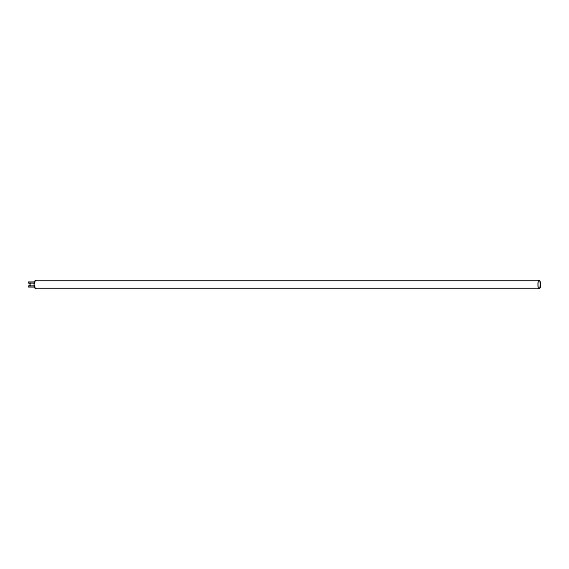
<?xml version="1.0" encoding="UTF-8"?>
<svg xmlns="http://www.w3.org/2000/svg" width="569" height="569" viewBox="0 0 569 569"><rect width="100%" height="100%" fill="white"/><g stroke="black" fill="none" stroke-linecap="round" stroke-linejoin="round"><path stroke-width="0.85" d="M35.413 280.602L539.163 280.602M35.022 281.904L28.45 281.904L28.45 283.198L34.666 283.198M34.666 285.802L28.45 285.802L28.45 287.096L35.022 287.096M35.449 288.398L539.206 288.398M540.55 283.198L540.55 285.802M540.415 281.904L540.415 287.096M30.093 283.198L30.093 285.802M35.769 288.248A3.898 1.23 -90 0 1 34.204 284.557A3.898 1.23 -90 0 1 35.733 280.723M540.066 287.217A3.898 1.23 -90 0 0 539.483 280.723A3.898 1.23 -90 0 0 537.997 285.567A3.898 1.23 -90 0 0 540.066 287.217"/></g></svg>
